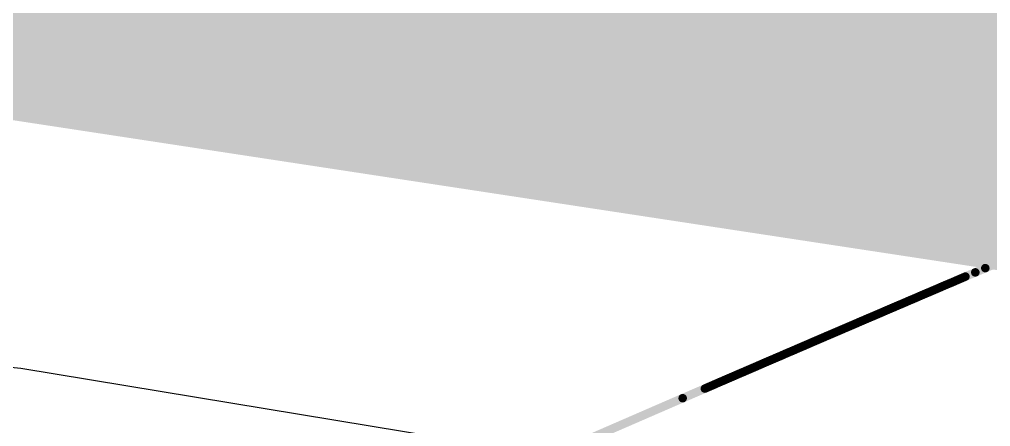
# Model space of a CAD drawing. Header units: inches. Extents: x -18 to 217, y -14 to 159.
# Drawn here: x 38.563 to 40.008, y 40.384 to 40.99 of the extents above; entities that cross this region are included whole.
import ezdxf

# ---------------------------------------------------------------- set-up
doc = ezdxf.new("R2010")
doc.units = ezdxf.units.IN
for name, color, linetype in [('Dimension', 6, 'Continuous'), ('Fabrication', 76, 'Continuous'), ('Top Layer', 1, 'Continuous')]:
    doc.layers.add(name, color=color, linetype=linetype)

msp = doc.modelspace()

# ---------------------------------------------------------------- linework, layer by layer
at = {"layer": 'Dimension', "const_width": 0.254}
msp.add_lwpolyline([(58.31, 19.467, 1), (13.31, 19.467, 1)], format="xyb", close=True, dxfattribs=at)
at = {"layer": 'Fabrication', "const_width": 0.0127}
for points in [[(24.2219, 38.2498, -0.198805), (40.8304, 40.9693)], [(24.2219, 38.2498, -0.198805), (40.8304, 40.9693)], [(24.0276, 36.9322, -0.191774), (39.2015, 40.274)], [(24.0276, 36.9322, -0.191774), (39.2015, 40.274)], [(24.0276, 36.9322, -0.191774), (39.2015, 40.274)], [(24.0276, 36.9322, -0.191774), (39.2015, 40.274)]]:
    msp.add_lwpolyline(points, format="xyb", dxfattribs=at)
for points in [[(39.9853, 40.6131), (40.0001, 40.6194)], [(39.9853, 40.6131), (40.0001, 40.6194)], [(40.0001, 40.6194), (40.0159, 40.6261)], [(40.0001, 40.6194), (40.0159, 40.6261)], [(39.9582, 40.6015), (39.9705, 40.6068)], [(39.9582, 40.6015), (39.9705, 40.6068)], [(39.9705, 40.6068), (39.9853, 40.6131)], [(39.9705, 40.6068), (39.9853, 40.6131)], [(39.9252, 40.5874), (39.9333, 40.5909)], [(39.9252, 40.5874), (39.9333, 40.5909)], [(39.9333, 40.5909), (39.9414, 40.5944)], [(39.9333, 40.5909), (39.9414, 40.5944)], [(39.9414, 40.5944), (39.9496, 40.5978)], [(39.9414, 40.5944), (39.9496, 40.5978)], [(39.9496, 40.5978), (39.9582, 40.6015)], [(39.9496, 40.5978), (39.9582, 40.6015)], [(39.8866, 40.5709), (39.8942, 40.5741)], [(39.8866, 40.5709), (39.8942, 40.5741)], [(39.8942, 40.5741), (39.9018, 40.5774)], [(39.8942, 40.5741), (39.9018, 40.5774)], [(39.9018, 40.5774), (39.9094, 40.5807)], [(39.9018, 40.5774), (39.9094, 40.5807)], [(39.9094, 40.5807), (39.9171, 40.5839)], [(39.9094, 40.5807), (39.9171, 40.5839)], [(39.9171, 40.5839), (39.9252, 40.5874)], [(39.9171, 40.5839), (39.9252, 40.5874)], [(39.8565, 40.558), (39.864, 40.5612)], [(39.8565, 40.558), (39.864, 40.5612)], [(39.864, 40.5612), (39.8715, 40.5644)], [(39.864, 40.5612), (39.8715, 40.5644)], [(39.8715, 40.5644), (39.8791, 40.5676)], [(39.8715, 40.5644), (39.8791, 40.5676)], [(39.8791, 40.5676), (39.8866, 40.5709)], [(39.8791, 40.5676), (39.8866, 40.5709)], [(39.8195, 40.5421), (39.8269, 40.5453)], [(39.8195, 40.5421), (39.8269, 40.5453)], [(39.8269, 40.5453), (39.8343, 40.5484)], [(39.8269, 40.5453), (39.8343, 40.5484)], [(39.8343, 40.5484), (39.8417, 40.5516)], [(39.8343, 40.5484), (39.8417, 40.5516)], [(39.8417, 40.5516), (39.8491, 40.5548)], [(39.8417, 40.5516), (39.8491, 40.5548)], [(39.8491, 40.5548), (39.8565, 40.558)], [(39.8491, 40.5548), (39.8565, 40.558)], [(39.7839, 40.5268), (39.7908, 40.5298)], [(39.7839, 40.5268), (39.7908, 40.5298)], [(39.7908, 40.5298), (39.7976, 40.5327)], [(39.7908, 40.5298), (39.7976, 40.5327)], [(39.7976, 40.5327), (39.8049, 40.5358)], [(39.7976, 40.5327), (39.8049, 40.5358)], [(39.8049, 40.5358), (39.8122, 40.539)], [(39.8049, 40.5358), (39.8122, 40.539)], [(39.8122, 40.539), (39.8195, 40.5421)], [(39.8122, 40.539), (39.8195, 40.5421)], [(39.7568, 40.5152), (39.7635, 40.5181)], [(39.7568, 40.5152), (39.7635, 40.5181)], [(39.7635, 40.5181), (39.7703, 40.521)], [(39.7635, 40.5181), (39.7703, 40.521)], [(39.7703, 40.521), (39.7771, 40.5239)], [(39.7703, 40.521), (39.7771, 40.5239)], [(39.7771, 40.5239), (39.7839, 40.5268)], [(39.7771, 40.5239), (39.7839, 40.5268)], [(39.7234, 40.5008), (39.73, 40.5036)], [(39.7234, 40.5008), (39.73, 40.5036)], [(39.73, 40.5036), (39.7367, 40.5065)], [(39.73, 40.5036), (39.7367, 40.5065)], [(39.7367, 40.5065), (39.7433, 40.5094)], [(39.7367, 40.5065), (39.7433, 40.5094)], [(39.7433, 40.5094), (39.7501, 40.5123)], [(39.7433, 40.5094), (39.7501, 40.5123)], [(39.7501, 40.5123), (39.7568, 40.5152)], [(39.7501, 40.5123), (39.7568, 40.5152)], [(39.684, 40.4838), (39.6905, 40.4866)], [(39.684, 40.4838), (39.6905, 40.4866)], [(39.6905, 40.4866), (39.6971, 40.4894)], [(39.6905, 40.4866), (39.6971, 40.4894)], [(39.6971, 40.4894), (39.7036, 40.4923)], [(39.6971, 40.4894), (39.7036, 40.4923)], [(39.7036, 40.4923), (39.7102, 40.4951)], [(39.7036, 40.4923), (39.7102, 40.4951)], [(39.7102, 40.4951), (39.7168, 40.4979)], [(39.7102, 40.4951), (39.7168, 40.4979)], [(39.7168, 40.4979), (39.7234, 40.5008)], [(39.7168, 40.4979), (39.7234, 40.5008)], [(39.6537, 40.4707), (39.6597, 40.4733)], [(39.6537, 40.4707), (39.6597, 40.4733)], [(39.6597, 40.4733), (39.6657, 40.4759)], [(39.6597, 40.4733), (39.6657, 40.4759)], [(39.6657, 40.4759), (39.6718, 40.4786)], [(39.6657, 40.4759), (39.6718, 40.4786)], [(39.6718, 40.4786), (39.6779, 40.4812)], [(39.6718, 40.4786), (39.6779, 40.4812)], [(39.6779, 40.4812), (39.684, 40.4838)], [(39.6779, 40.4812), (39.684, 40.4838)], [(39.6179, 40.4553), (39.6238, 40.4578)], [(39.6179, 40.4553), (39.6238, 40.4578)], [(39.6238, 40.4578), (39.6297, 40.4604)], [(39.6238, 40.4578), (39.6297, 40.4604)], [(39.6297, 40.4604), (39.6357, 40.463)], [(39.6297, 40.4604), (39.6357, 40.463)], [(39.6357, 40.463), (39.6417, 40.4655)], [(39.6357, 40.463), (39.6417, 40.4655)], [(39.6417, 40.4655), (39.6476, 40.4681)], [(39.6417, 40.4655), (39.6476, 40.4681)], [(39.6476, 40.4681), (39.6537, 40.4707)], [(39.6476, 40.4681), (39.6537, 40.4707)], [(39.5886, 40.4426), (39.5945, 40.4451)], [(39.5886, 40.4426), (39.5945, 40.4451)], [(39.5945, 40.4451), (39.6003, 40.4477)], [(39.5945, 40.4451), (39.6003, 40.4477)], [(39.6003, 40.4477), (39.6061, 40.4502)], [(39.6003, 40.4477), (39.6061, 40.4502)], [(39.6061, 40.4502), (39.612, 40.4527)], [(39.6061, 40.4502), (39.612, 40.4527)], [(39.612, 40.4527), (39.6179, 40.4553)], [(39.612, 40.4527), (39.6179, 40.4553)], [(39.5498, 40.4258), (39.5829, 40.4401)], [(39.5498, 40.4258), (39.5829, 40.4401)], [(39.5829, 40.4401), (39.5886, 40.4426)], [(39.5829, 40.4401), (39.5886, 40.4426)], [(39.4094, 40.3648), (39.5498, 40.4258)], [(39.4094, 40.3648), (39.5498, 40.4258)]]:
    msp.add_lwpolyline(points, dxfattribs=at)
at = {"layer": 'Fabrication', "const_width": 0.00635}
for points in [[(39.997, 40.6194, 1), (40.0033, 40.6194, 1)], [(39.997, 40.6194, 1), (40.0033, 40.6194, 1)], [(39.997, 40.6194, 1), (40.0033, 40.6194, 1)], [(39.997, 40.6194, 1), (40.0033, 40.6194, 1)], [(39.9673, 40.6068, 1), (39.9737, 40.6068, 1)], [(39.9673, 40.6068, 1), (39.9737, 40.6068, 1)], [(39.9673, 40.6068, 1), (39.9737, 40.6068, 1)], [(39.9673, 40.6068, 1), (39.9737, 40.6068, 1)], [(39.9821, 40.6131, 1), (39.9885, 40.6131, 1)], [(39.9821, 40.6131, 1), (39.9885, 40.6131, 1)], [(39.9821, 40.6131, 1), (39.9885, 40.6131, 1)], [(39.9821, 40.6131, 1), (39.9885, 40.6131, 1)], [(39.9301, 40.5909, 1), (39.9365, 40.5909, 1)], [(39.9301, 40.5909, 1), (39.9365, 40.5909, 1)], [(39.9301, 40.5909, 1), (39.9365, 40.5909, 1)], [(39.9301, 40.5909, 1), (39.9365, 40.5909, 1)], [(39.9383, 40.5944, 1), (39.9446, 40.5944, 1)], [(39.9383, 40.5944, 1), (39.9446, 40.5944, 1)], [(39.9383, 40.5944, 1), (39.9446, 40.5944, 1)], [(39.9383, 40.5944, 1), (39.9446, 40.5944, 1)], [(39.9464, 40.5978, 1), (39.9528, 40.5978, 1)], [(39.9464, 40.5978, 1), (39.9528, 40.5978, 1)], [(39.9464, 40.5978, 1), (39.9528, 40.5978, 1)], [(39.9464, 40.5978, 1), (39.9528, 40.5978, 1)], [(39.9551, 40.6015, 1), (39.9614, 40.6015, 1)], [(39.9551, 40.6015, 1), (39.9614, 40.6015, 1)], [(39.9551, 40.6015, 1), (39.9614, 40.6015, 1)], [(39.9551, 40.6015, 1), (39.9614, 40.6015, 1)], [(39.891, 40.5741, 1), (39.8974, 40.5741, 1)], [(39.891, 40.5741, 1), (39.8974, 40.5741, 1)], [(39.891, 40.5741, 1), (39.8974, 40.5741, 1)], [(39.891, 40.5741, 1), (39.8974, 40.5741, 1)], [(39.8986, 40.5774, 1), (39.905, 40.5774, 1)], [(39.8986, 40.5774, 1), (39.905, 40.5774, 1)], [(39.8986, 40.5774, 1), (39.905, 40.5774, 1)], [(39.8986, 40.5774, 1), (39.905, 40.5774, 1)], [(39.9063, 40.5807, 1), (39.9126, 40.5807, 1)], [(39.9063, 40.5807, 1), (39.9126, 40.5807, 1)], [(39.9063, 40.5807, 1), (39.9126, 40.5807, 1)], [(39.9063, 40.5807, 1), (39.9126, 40.5807, 1)], [(39.9139, 40.5839, 1), (39.9203, 40.5839, 1)], [(39.9139, 40.5839, 1), (39.9203, 40.5839, 1)], [(39.9139, 40.5839, 1), (39.9203, 40.5839, 1)], [(39.9139, 40.5839, 1), (39.9203, 40.5839, 1)], [(39.922, 40.5874, 1), (39.9284, 40.5874, 1)], [(39.922, 40.5874, 1), (39.9284, 40.5874, 1)], [(39.922, 40.5874, 1), (39.9284, 40.5874, 1)], [(39.922, 40.5874, 1), (39.9284, 40.5874, 1)], [(39.8608, 40.5612, 1), (39.8672, 40.5612, 1)], [(39.8608, 40.5612, 1), (39.8672, 40.5612, 1)], [(39.8608, 40.5612, 1), (39.8672, 40.5612, 1)], [(39.8608, 40.5612, 1), (39.8672, 40.5612, 1)], [(39.8683, 40.5644, 1), (39.8747, 40.5644, 1)], [(39.8683, 40.5644, 1), (39.8747, 40.5644, 1)], [(39.8683, 40.5644, 1), (39.8747, 40.5644, 1)], [(39.8683, 40.5644, 1), (39.8747, 40.5644, 1)], [(39.8759, 40.5676, 1), (39.8822, 40.5676, 1)], [(39.8759, 40.5676, 1), (39.8822, 40.5676, 1)], [(39.8759, 40.5676, 1), (39.8822, 40.5676, 1)], [(39.8759, 40.5676, 1), (39.8822, 40.5676, 1)], [(39.8834, 40.5709, 1), (39.8898, 40.5709, 1)], [(39.8834, 40.5709, 1), (39.8898, 40.5709, 1)], [(39.8834, 40.5709, 1), (39.8898, 40.5709, 1)], [(39.8834, 40.5709, 1), (39.8898, 40.5709, 1)], [(39.8237, 40.5453, 1), (39.8301, 40.5453, 1)], [(39.8237, 40.5453, 1), (39.8301, 40.5453, 1)], [(39.8237, 40.5453, 1), (39.8301, 40.5453, 1)], [(39.8237, 40.5453, 1), (39.8301, 40.5453, 1)], [(39.8311, 40.5484, 1), (39.8374, 40.5484, 1)], [(39.8311, 40.5484, 1), (39.8374, 40.5484, 1)], [(39.8311, 40.5484, 1), (39.8374, 40.5484, 1)], [(39.8311, 40.5484, 1), (39.8374, 40.5484, 1)], [(39.8385, 40.5516, 1), (39.8448, 40.5516, 1)], [(39.8385, 40.5516, 1), (39.8448, 40.5516, 1)], [(39.8385, 40.5516, 1), (39.8448, 40.5516, 1)], [(39.8385, 40.5516, 1), (39.8448, 40.5516, 1)], [(39.8459, 40.5548, 1), (39.8523, 40.5548, 1)], [(39.8459, 40.5548, 1), (39.8523, 40.5548, 1)], [(39.8459, 40.5548, 1), (39.8523, 40.5548, 1)], [(39.8459, 40.5548, 1), (39.8523, 40.5548, 1)], [(39.8534, 40.558, 1), (39.8597, 40.558, 1)], [(39.8534, 40.558, 1), (39.8597, 40.558, 1)], [(39.8534, 40.558, 1), (39.8597, 40.558, 1)], [(39.8534, 40.558, 1), (39.8597, 40.558, 1)], [(39.7876, 40.5298, 1), (39.7939, 40.5298, 1)], [(39.7876, 40.5298, 1), (39.7939, 40.5298, 1)], [(39.7876, 40.5298, 1), (39.7939, 40.5298, 1)], [(39.7876, 40.5298, 1), (39.7939, 40.5298, 1)], [(39.7945, 40.5327, 1), (39.8008, 40.5327, 1)], [(39.7945, 40.5327, 1), (39.8008, 40.5327, 1)], [(39.7945, 40.5327, 1), (39.8008, 40.5327, 1)], [(39.7945, 40.5327, 1), (39.8008, 40.5327, 1)], [(39.8017, 40.5358, 1), (39.8081, 40.5358, 1)], [(39.8017, 40.5358, 1), (39.8081, 40.5358, 1)], [(39.8017, 40.5358, 1), (39.8081, 40.5358, 1)], [(39.8017, 40.5358, 1), (39.8081, 40.5358, 1)], [(39.809, 40.539, 1), (39.8154, 40.539, 1)], [(39.809, 40.539, 1), (39.8154, 40.539, 1)], [(39.809, 40.539, 1), (39.8154, 40.539, 1)], [(39.809, 40.539, 1), (39.8154, 40.539, 1)], [(39.8164, 40.5421, 1), (39.8227, 40.5421, 1)], [(39.8164, 40.5421, 1), (39.8227, 40.5421, 1)], [(39.8164, 40.5421, 1), (39.8227, 40.5421, 1)], [(39.8164, 40.5421, 1), (39.8227, 40.5421, 1)], [(39.7604, 40.5181, 1), (39.7667, 40.5181, 1)], [(39.7604, 40.5181, 1), (39.7667, 40.5181, 1)], [(39.7604, 40.5181, 1), (39.7667, 40.5181, 1)], [(39.7604, 40.5181, 1), (39.7667, 40.5181, 1)], [(39.7671, 40.521, 1), (39.7735, 40.521, 1)], [(39.7671, 40.521, 1), (39.7735, 40.521, 1)], [(39.7671, 40.521, 1), (39.7735, 40.521, 1)], [(39.7671, 40.521, 1), (39.7735, 40.521, 1)], [(39.7739, 40.5239, 1), (39.7803, 40.5239, 1)], [(39.7739, 40.5239, 1), (39.7803, 40.5239, 1)], [(39.7739, 40.5239, 1), (39.7803, 40.5239, 1)], [(39.7739, 40.5239, 1), (39.7803, 40.5239, 1)], [(39.7808, 40.5268, 1), (39.7871, 40.5268, 1)], [(39.7808, 40.5268, 1), (39.7871, 40.5268, 1)], [(39.7808, 40.5268, 1), (39.7871, 40.5268, 1)], [(39.7808, 40.5268, 1), (39.7871, 40.5268, 1)], [(39.7268, 40.5036, 1), (39.7332, 40.5036, 1)], [(39.7268, 40.5036, 1), (39.7332, 40.5036, 1)], [(39.7268, 40.5036, 1), (39.7332, 40.5036, 1)], [(39.7268, 40.5036, 1), (39.7332, 40.5036, 1)], [(39.7335, 40.5065, 1), (39.7398, 40.5065, 1)], [(39.7335, 40.5065, 1), (39.7398, 40.5065, 1)], [(39.7335, 40.5065, 1), (39.7398, 40.5065, 1)], [(39.7335, 40.5065, 1), (39.7398, 40.5065, 1)], [(39.7402, 40.5094, 1), (39.7465, 40.5094, 1)], [(39.7402, 40.5094, 1), (39.7465, 40.5094, 1)], [(39.7402, 40.5094, 1), (39.7465, 40.5094, 1)], [(39.7402, 40.5094, 1), (39.7465, 40.5094, 1)], [(39.7469, 40.5123, 1), (39.7532, 40.5123, 1)], [(39.7469, 40.5123, 1), (39.7532, 40.5123, 1)], [(39.7469, 40.5123, 1), (39.7532, 40.5123, 1)], [(39.7469, 40.5123, 1), (39.7532, 40.5123, 1)], [(39.7536, 40.5152, 1), (39.76, 40.5152, 1)], [(39.7536, 40.5152, 1), (39.76, 40.5152, 1)], [(39.7536, 40.5152, 1), (39.76, 40.5152, 1)], [(39.7536, 40.5152, 1), (39.76, 40.5152, 1)], [(39.6874, 40.4866, 1), (39.6937, 40.4866, 1)], [(39.6874, 40.4866, 1), (39.6937, 40.4866, 1)], [(39.6874, 40.4866, 1), (39.6937, 40.4866, 1)], [(39.6874, 40.4866, 1), (39.6937, 40.4866, 1)], [(39.6939, 40.4894, 1), (39.7002, 40.4894, 1)], [(39.6939, 40.4894, 1), (39.7002, 40.4894, 1)], [(39.6939, 40.4894, 1), (39.7002, 40.4894, 1)], [(39.6939, 40.4894, 1), (39.7002, 40.4894, 1)], [(39.7004, 40.4923, 1), (39.7068, 40.4923, 1)], [(39.7004, 40.4923, 1), (39.7068, 40.4923, 1)], [(39.7004, 40.4923, 1), (39.7068, 40.4923, 1)], [(39.7004, 40.4923, 1), (39.7068, 40.4923, 1)], [(39.707, 40.4951, 1), (39.7133, 40.4951, 1)], [(39.707, 40.4951, 1), (39.7133, 40.4951, 1)], [(39.707, 40.4951, 1), (39.7133, 40.4951, 1)], [(39.707, 40.4951, 1), (39.7133, 40.4951, 1)], [(39.7136, 40.4979, 1), (39.7199, 40.4979, 1)], [(39.7136, 40.4979, 1), (39.7199, 40.4979, 1)], [(39.7136, 40.4979, 1), (39.7199, 40.4979, 1)], [(39.7136, 40.4979, 1), (39.7199, 40.4979, 1)], [(39.7202, 40.5008, 1), (39.7265, 40.5008, 1)], [(39.7202, 40.5008, 1), (39.7265, 40.5008, 1)], [(39.7202, 40.5008, 1), (39.7265, 40.5008, 1)], [(39.7202, 40.5008, 1), (39.7265, 40.5008, 1)], [(39.6565, 40.4733, 1), (39.6629, 40.4733, 1)], [(39.6565, 40.4733, 1), (39.6629, 40.4733, 1)], [(39.6565, 40.4733, 1), (39.6629, 40.4733, 1)], [(39.6565, 40.4733, 1), (39.6629, 40.4733, 1)], [(39.6626, 40.4759, 1), (39.6689, 40.4759, 1)], [(39.6626, 40.4759, 1), (39.6689, 40.4759, 1)], [(39.6626, 40.4759, 1), (39.6689, 40.4759, 1)], [(39.6626, 40.4759, 1), (39.6689, 40.4759, 1)], [(39.6686, 40.4786, 1), (39.675, 40.4786, 1)], [(39.6686, 40.4786, 1), (39.675, 40.4786, 1)], [(39.6686, 40.4786, 1), (39.675, 40.4786, 1)], [(39.6686, 40.4786, 1), (39.675, 40.4786, 1)], [(39.6747, 40.4812, 1), (39.6811, 40.4812, 1)], [(39.6747, 40.4812, 1), (39.6811, 40.4812, 1)], [(39.6747, 40.4812, 1), (39.6811, 40.4812, 1)], [(39.6747, 40.4812, 1), (39.6811, 40.4812, 1)], [(39.6809, 40.4838, 1), (39.6872, 40.4838, 1)], [(39.6809, 40.4838, 1), (39.6872, 40.4838, 1)], [(39.6809, 40.4838, 1), (39.6872, 40.4838, 1)], [(39.6809, 40.4838, 1), (39.6872, 40.4838, 1)], [(39.6206, 40.4578, 1), (39.627, 40.4578, 1)], [(39.6206, 40.4578, 1), (39.627, 40.4578, 1)], [(39.6206, 40.4578, 1), (39.627, 40.4578, 1)], [(39.6206, 40.4578, 1), (39.627, 40.4578, 1)], [(39.6266, 40.4604, 1), (39.6329, 40.4604, 1)], [(39.6266, 40.4604, 1), (39.6329, 40.4604, 1)], [(39.6266, 40.4604, 1), (39.6329, 40.4604, 1)], [(39.6266, 40.4604, 1), (39.6329, 40.4604, 1)], [(39.6325, 40.463, 1), (39.6389, 40.463, 1)], [(39.6325, 40.463, 1), (39.6389, 40.463, 1)], [(39.6325, 40.463, 1), (39.6389, 40.463, 1)], [(39.6325, 40.463, 1), (39.6389, 40.463, 1)], [(39.6385, 40.4655, 1), (39.6448, 40.4655, 1)], [(39.6385, 40.4655, 1), (39.6448, 40.4655, 1)], [(39.6385, 40.4655, 1), (39.6448, 40.4655, 1)], [(39.6385, 40.4655, 1), (39.6448, 40.4655, 1)], [(39.6445, 40.4681, 1), (39.6508, 40.4681, 1)], [(39.6445, 40.4681, 1), (39.6508, 40.4681, 1)], [(39.6445, 40.4681, 1), (39.6508, 40.4681, 1)], [(39.6445, 40.4681, 1), (39.6508, 40.4681, 1)], [(39.6505, 40.4707, 1), (39.6568, 40.4707, 1)], [(39.6505, 40.4707, 1), (39.6568, 40.4707, 1)], [(39.6505, 40.4707, 1), (39.6568, 40.4707, 1)], [(39.6505, 40.4707, 1), (39.6568, 40.4707, 1)], [(39.5913, 40.4451, 1), (39.5976, 40.4451, 1)], [(39.5913, 40.4451, 1), (39.5976, 40.4451, 1)], [(39.5913, 40.4451, 1), (39.5976, 40.4451, 1)], [(39.5913, 40.4451, 1), (39.5976, 40.4451, 1)], [(39.5971, 40.4477, 1), (39.6035, 40.4477, 1)], [(39.5971, 40.4477, 1), (39.6035, 40.4477, 1)], [(39.5971, 40.4477, 1), (39.6035, 40.4477, 1)], [(39.5971, 40.4477, 1), (39.6035, 40.4477, 1)], [(39.603, 40.4502, 1), (39.6093, 40.4502, 1)], [(39.603, 40.4502, 1), (39.6093, 40.4502, 1)], [(39.603, 40.4502, 1), (39.6093, 40.4502, 1)], [(39.603, 40.4502, 1), (39.6093, 40.4502, 1)], [(39.6088, 40.4527, 1), (39.6152, 40.4527, 1)], [(39.6088, 40.4527, 1), (39.6152, 40.4527, 1)], [(39.6088, 40.4527, 1), (39.6152, 40.4527, 1)], [(39.6088, 40.4527, 1), (39.6152, 40.4527, 1)], [(39.6147, 40.4553, 1), (39.6211, 40.4553, 1)], [(39.6147, 40.4553, 1), (39.6211, 40.4553, 1)], [(39.6147, 40.4553, 1), (39.6211, 40.4553, 1)], [(39.6147, 40.4553, 1), (39.6211, 40.4553, 1)], [(39.5797, 40.4401, 1), (39.586, 40.4401, 1)], [(39.5797, 40.4401, 1), (39.586, 40.4401, 1)], [(39.5797, 40.4401, 1), (39.586, 40.4401, 1)], [(39.5797, 40.4401, 1), (39.586, 40.4401, 1)], [(39.5855, 40.4426, 1), (39.5918, 40.4426, 1)], [(39.5855, 40.4426, 1), (39.5918, 40.4426, 1)], [(39.5855, 40.4426, 1), (39.5918, 40.4426, 1)], [(39.5855, 40.4426, 1), (39.5918, 40.4426, 1)], [(39.5467, 40.4258, 1), (39.553, 40.4258, 1)], [(39.5467, 40.4258, 1), (39.553, 40.4258, 1)], [(39.5467, 40.4258, 1), (39.553, 40.4258, 1)], [(39.5467, 40.4258, 1), (39.553, 40.4258, 1)]]:
    msp.add_lwpolyline(points, format="xyb", close=True, dxfattribs=at)
at = {"layer": 'Top Layer'}
for p, q in [((37.1909, 40.606), (38.5651, 40.4707)), ((38.5651, 40.4707), (39.8591, 40.257))]:
    msp.add_line(p, q, dxfattribs=at)
at = {"layer": 'Top Layer', "const_width": 2.032}
msp.add_lwpolyline([(23.9597, 38.6755, -0.53877), (58.0622, 22.8854)], format="xyb", dxfattribs=at)

doc.saveas('drawing.dxf')
